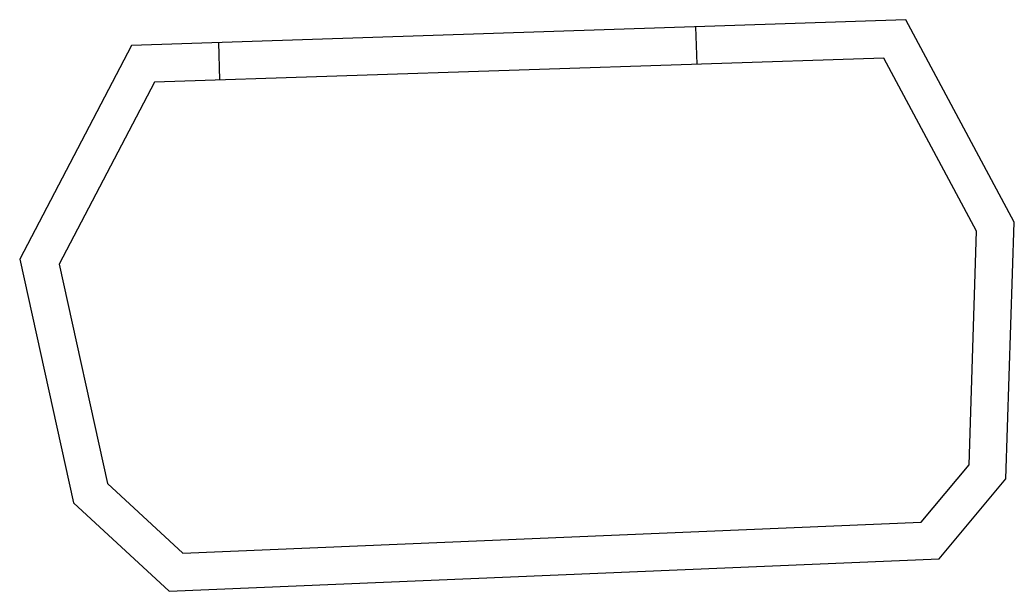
# Model space of a CAD drawing. Header units: millimetres. Extents: x -12.6 to 40.6, y -3.7 to 26.8.
import ezdxf

# ---------------------------------------------------------------- set-up
doc = ezdxf.new("R2010")
doc.units = ezdxf.units.MM
doc.layers.get('0').update_dxf_attribs({"linetype": 'CONTINUOUS'})

msp = doc.modelspace()

# ---------------------------------------------------------------- linework, layer by layer
for p, q in [((23.597, 24.438), (23.532, 26.437)), ((-1.93, 23.598), (-1.996, 25.597))]:
    msp.add_line(p, q)
for points in [[(40.566, 15.983), (34.768, 26.807), (-6.66, 25.443), (-12.638, 14.019), (-9.775, 0.971), (-4.654, -3.742), (36.559, -2.016), (40.129, 2.266)], [(35.59, -0.054), (38.152, 3.018), (38.55, 15.511), (33.592, 24.767), (-5.428, 23.483), (-10.529, 13.737), (-7.957, 2.016), (-3.91, -1.709)]]:
    msp.add_lwpolyline(points, close=True)

doc.saveas('drawing.dxf')
